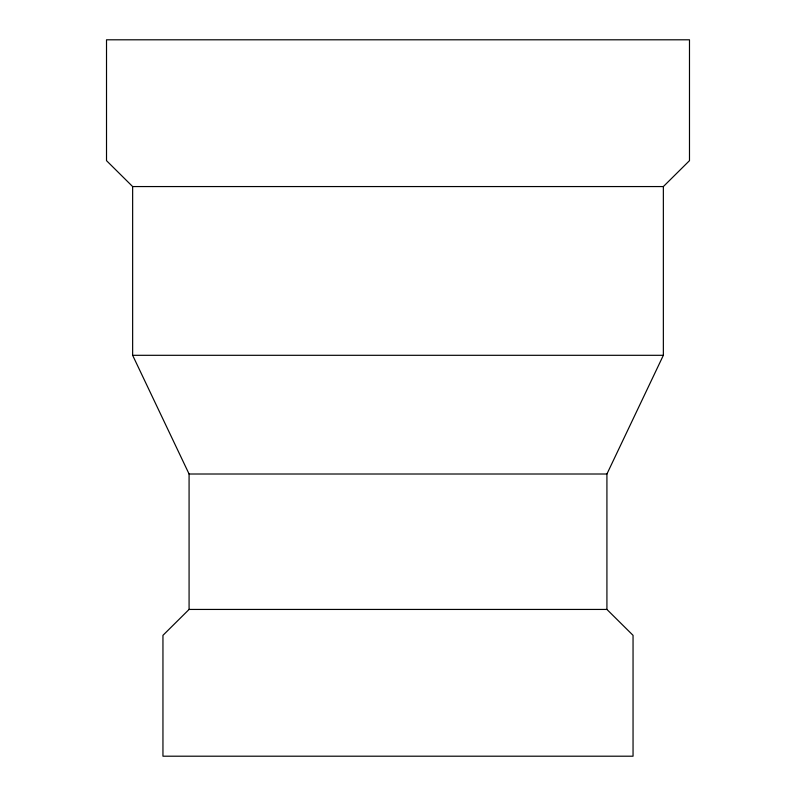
<?xml version="1.0" encoding="UTF-8"?>
<svg xmlns="http://www.w3.org/2000/svg" width="796" height="796" viewBox="0 0 796 796"><rect width="100%" height="100%" fill="white"/><g stroke="black" fill="none" stroke-linecap="round" stroke-linejoin="round"><path stroke-width="1.19" d="M606.92 609.438L189.08 609.438L162.951 635.337L162.951 756.2L633.049 756.2L633.049 635.337L606.92 609.438L606.92 474.008L663.357 355.305L663.357 186.562L689.485 160.663L689.485 39.8L106.515 39.8L106.515 160.663L132.643 186.562L663.357 186.562M132.643 186.562L132.643 355.305L663.357 355.305M132.643 355.305L189.08 474.008L606.92 474.008M189.08 474.008L189.08 609.438"/></g></svg>
